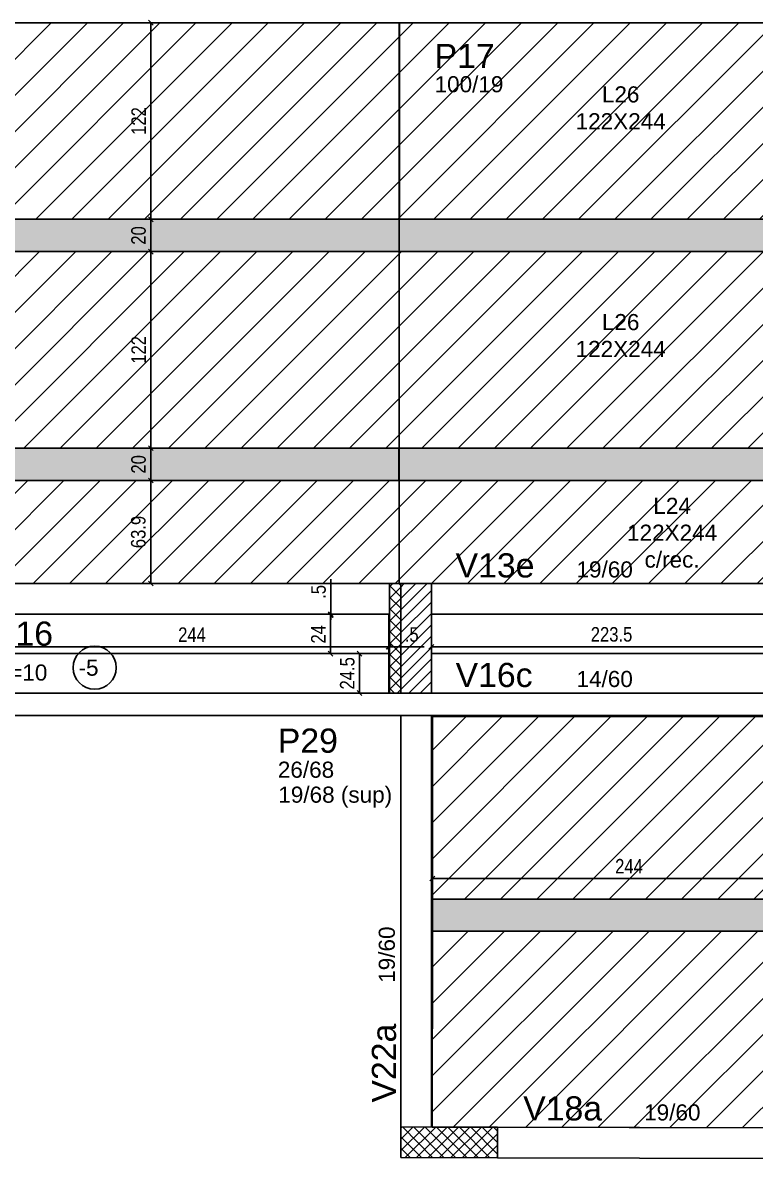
# Model space of a CAD drawing. Extents: x 2666 to 8994, y 352 to 3973.
# Drawn here: x 4764 to 5218, y 1666 to 2371 of the extents above; entities that cross this region are included whole.
import ezdxf

# ---------------------------------------------------------------- set-up
doc = ezdxf.new("R2010")
doc.units = 0
for name, color, linetype in [('3', 3, 'Continuous'), ('8', 8, 'Continuous'), ('AUX00', 7, 'Continuous'), ('COTA', 241, 'Continuous'), ('ES-VIGA', 3, 'Continuous'), ('L-D', 2, 'Continuous'), ('L-N', 4, 'Continuous'), ('P-D', 2, 'Continuous'), ('Painéis', 200, 'Continuous'), ('PIL-N', 4, 'Continuous'), ('Pilares', 5, 'Continuous'), ('VIG-D', 2, 'Continuous'), ('VIG-N', 4, 'Continuous')]:
    doc.layers.add(name, color=color, linetype=linetype)
doc.layers.add('Hachura', color=251, linetype='Continuous', lineweight=9)
doc.layers.add('REAPROVEITAMENTO', color=251, linetype='Continuous', lineweight=9)
doc.styles.add('COTA TECNICA-50', font='techl___.ttf', dxfattribs={"height": 9})
doc.styles.get("Standard").update_dxf_attribs({"font": 'arial.ttf'})
doc.dimstyles.new('COTA PAINEL-50', dxfattribs={"dimtxt": 9, "dimasz": 3, "dimexe": 3, "dimexo": 3, "dimgap": 3, "dimtad": 1, "dimdec": 1, "dimzin": 12, "dimdsep": 46, "dimtxsty": 'COTA TECNICA-50', "dimblk1": 'OBLIQUE', "dimblk2": 'OBLIQUE', "dimsah": 1, "dimcen": 0.9, "dimclrd": 4, "dimclre": 4, "dimclrt": 240, "dimadec": 1, "dimazin": 3, "dimtfac": 1, "dimtdec": 1, "dimtmove": 0, "dimatfit": 3, "dimfxl": 1, "dimtolj": 1, "dimtzin": 12, "dimarcsym": 0})
pattern_1 = [(45, (333.8, -11.191), (-11.22532, 11.22532), [])]

# ---------------------------------------------------------------- blocks, each defined once
blk = doc.blocks.new('_Oblique')
at = {"color": 0, "linetype": 'ByBlock', "lineweight": -2}
blk.add_line((-0.5, -0.5), (0.5, 0.5), dxfattribs=at)
blk = doc.blocks.new('*D55')
at = {"layer": 'COTA', "color": 4, "lineweight": -2, "transparency": 16777216}
for p, q in [((5017.8, 1844), (5017.8, 1837.01)), ((5261.8, 1844), (5261.8, 1837.01)), ((5017.8, 1840.01), (5261.8, 1840.01))]:
    blk.add_line(p, q, dxfattribs=at)
at = {"layer": 'Defpoints', "color": 0, "transparency": 16777216}
for p in [(5017.8, 1847), (5261.8, 1847), (5261.8, 1840.01)]:
    blk.add_point(p, dxfattribs=at)
at = {"layer": 'COTA', "color": 4, "lineweight": -2, "transparency": 16777216, "xscale": 3, "yscale": 3, "zscale": 3, "rotation": 180}
blk.add_blockref('_Oblique', (5017.8, 1840.01), dxfattribs=at)
at = {"layer": 'COTA', "color": 4, "lineweight": -2, "transparency": 16777216, "xscale": 3, "yscale": 3, "zscale": 3}
blk.add_blockref('_Oblique', (5261.8, 1840.01), dxfattribs=at)
at = {"layer": 'COTA', "color": 240, "transparency": 16777216, "insert": (5139.8, 1847.58), "char_height": 9, "attachment_point": 5, "style": 'COTA TECNICA-50'}
blk.add_mtext('\\A1;244', dxfattribs=at)
blk = doc.blocks.new('*D214')
at = {"layer": 'COTA', "color": 4, "lineweight": -2, "transparency": 16777216}
for p, q in [((4843.17, 2371.03), (4843.17, 2249.03)), ((4846.1, 2371.03), (4846.17, 2371.03)), ((4846.1, 2249.03), (4846.17, 2249.03))]:
    blk.add_line(p, q, dxfattribs=at)
at = {"layer": 'Defpoints', "color": 0, "transparency": 16777216}
for p in [(4843.1, 2371.03), (4843.1, 2249.03), (4843.17, 2249.03)]:
    blk.add_point(p, dxfattribs=at)
at = {"layer": 'COTA', "color": 4, "lineweight": -2, "transparency": 16777216, "xscale": 3, "yscale": 3, "zscale": 3}
for p, rotation in [((4843.17, 2371.03), 90), ((4843.17, 2249.03), 270)]:
    blk.add_blockref('_Oblique', p, dxfattribs=dict(at, rotation=rotation))
at = {"layer": 'COTA', "color": 240, "transparency": 16777216, "insert": (4835.62, 2310.03), "char_height": 9, "attachment_point": 5, "rotation": 90, "style": 'COTA TECNICA-50'}
blk.add_mtext('\\A1;122', dxfattribs=at)
blk = doc.blocks.new('*D215')
at = {"layer": 'COTA', "color": 4, "lineweight": -2, "transparency": 16777216}
for p, q in [((4843.17, 2249.03), (4843.17, 2229)), ((4846.1, 2249.03), (4846.17, 2249.03))]:
    blk.add_line(p, q, dxfattribs=at)
at = {"layer": 'Defpoints', "color": 0, "transparency": 16777216}
for p in [(4843.1, 2249.03), (4843.17, 2229), (4843.17, 2229)]:
    blk.add_point(p, dxfattribs=at)
at = {"layer": 'COTA', "color": 4, "lineweight": -2, "transparency": 16777216, "xscale": 3, "yscale": 3, "zscale": 3}
for p, rotation in [((4843.17, 2249.03), 90), ((4843.17, 2229), 270)]:
    blk.add_blockref('_Oblique', p, dxfattribs=dict(at, rotation=rotation))
at = {"layer": 'COTA', "color": 240, "transparency": 16777216, "insert": (4835.58, 2239.02), "char_height": 9, "attachment_point": 5, "rotation": 90, "style": 'COTA TECNICA-50'}
blk.add_mtext('\\A1;20', dxfattribs=at)
blk = doc.blocks.new('*D216')
at = {"layer": 'COTA', "color": 4, "lineweight": -2, "transparency": 16777216}
for p, q in [((4843.17, 2229), (4843.17, 2107)), ((4840.78, 2107), (4840.17, 2107))]:
    blk.add_line(p, q, dxfattribs=at)
at = {"layer": 'Defpoints', "color": 0, "transparency": 16777216}
for p in [(4843.17, 2229), (4843.17, 2107), (4843.78, 2107)]:
    blk.add_point(p, dxfattribs=at)
at = {"layer": 'COTA', "color": 4, "lineweight": -2, "transparency": 16777216, "xscale": 3, "yscale": 3, "zscale": 3}
for p, rotation in [((4843.17, 2229), 90), ((4843.17, 2107), 270)]:
    blk.add_blockref('_Oblique', p, dxfattribs=dict(at, rotation=rotation))
at = {"layer": 'COTA', "color": 240, "transparency": 16777216, "insert": (4835.62, 2168), "char_height": 9, "attachment_point": 5, "rotation": 90, "style": 'COTA TECNICA-50'}
blk.add_mtext('\\A1;122', dxfattribs=at)
blk = doc.blocks.new('*D217')
at = {"layer": 'COTA', "color": 4, "lineweight": -2, "transparency": 16777216}
blk.add_line((4843.17, 2107), (4843.17, 2086.96), dxfattribs=at)
at = {"layer": 'Defpoints', "color": 0, "transparency": 16777216}
for p in [(4843.17, 2107), (4843.17, 2086.96), (4843.17, 2086.96)]:
    blk.add_point(p, dxfattribs=at)
at = {"layer": 'COTA', "color": 4, "lineweight": -2, "transparency": 16777216, "xscale": 3, "yscale": 3, "zscale": 3}
for p, rotation in [((4843.17, 2107), 90), ((4843.17, 2086.96), 270)]:
    blk.add_blockref('_Oblique', p, dxfattribs=dict(at, rotation=rotation))
at = {"layer": 'COTA', "color": 240, "transparency": 16777216, "insert": (4835.58, 2096.98), "char_height": 9, "attachment_point": 5, "rotation": 90, "style": 'COTA TECNICA-50'}
blk.add_mtext('\\A1;20', dxfattribs=at)
blk = doc.blocks.new('*D218')
at = {"layer": 'COTA', "color": 4, "lineweight": -2, "transparency": 16777216}
blk.add_line((4843.17, 2086.96), (4843.17, 2023.03), dxfattribs=at)
at = {"layer": 'Defpoints', "color": 0, "transparency": 16777216}
for p in [(4843.17, 2086.96), (4843.17, 2023.03), (4843.17, 2023.03)]:
    blk.add_point(p, dxfattribs=at)
at = {"layer": 'COTA', "color": 4, "lineweight": -2, "transparency": 16777216, "xscale": 3, "yscale": 3, "zscale": 3}
for p, rotation in [((4843.17, 2086.96), 90), ((4843.17, 2023.03), 270)]:
    blk.add_blockref('_Oblique', p, dxfattribs=dict(at, rotation=rotation))
at = {"layer": 'COTA', "color": 240, "transparency": 16777216, "insert": (4835.45, 2055), "char_height": 9, "attachment_point": 5, "rotation": 90, "style": 'COTA TECNICA-50'}
blk.add_mtext('\\A1;63.9', dxfattribs=at)
blk = doc.blocks.new('*D5')
at = {"layer": 'COTA', "color": 4, "lineweight": -2, "transparency": 16777216}
blk.add_line((4972.66, 1955.04), (4972.66, 1979.53), dxfattribs=at)
at = {"layer": 'Defpoints', "color": 0, "transparency": 16777216}
for p in [(4972.66, 1979.53), (4972.66, 1979.53), (4972.66, 1955.04)]:
    blk.add_point(p, dxfattribs=at)
at = {"layer": 'COTA', "color": 4, "lineweight": -2, "transparency": 16777216, "xscale": 3, "yscale": 3, "zscale": 3}
for p, rotation in [((4972.66, 1979.53), 90), ((4972.66, 1955.04), 270)]:
    blk.add_blockref('_Oblique', p, dxfattribs=dict(at, rotation=rotation))
at = {"layer": 'COTA', "color": 240, "transparency": 16777216, "insert": (4965.06, 1967.29), "char_height": 9, "attachment_point": 5, "rotation": 90, "style": 'COTA TECNICA-50'}
blk.add_mtext('\\A1;24.5', dxfattribs=at)
blk = doc.blocks.new('*D6')
at = {"layer": 'COTA', "color": 4, "lineweight": -2, "transparency": 16777216}
blk.add_line((4954.65, 1979.53), (4954.65, 2003.53), dxfattribs=at)
at = {"layer": 'Defpoints', "color": 0, "transparency": 16777216}
for p in [(4954.65, 2003.53), (4954.65, 2003.53), (4954.65, 1979.53)]:
    blk.add_point(p, dxfattribs=at)
at = {"layer": 'COTA', "color": 4, "lineweight": -2, "transparency": 16777216, "xscale": 3, "yscale": 3, "zscale": 3}
for p, rotation in [((4954.65, 2003.53), 90), ((4954.65, 1979.53), 270)]:
    blk.add_blockref('_Oblique', p, dxfattribs=dict(at, rotation=rotation))
at = {"layer": 'COTA', "color": 240, "transparency": 16777216, "insert": (4947.08, 1991.53), "char_height": 9, "attachment_point": 5, "rotation": 90, "style": 'COTA TECNICA-50'}
blk.add_mtext('\\A1;24', dxfattribs=at)
blk = doc.blocks.new('*D7')
at = {"layer": 'COTA', "color": 4, "lineweight": -2, "transparency": 16777216}
for p, q in [((4954.84, 2004.03), (4954.84, 2025.63)), ((4954.84, 2003.53), (4954.84, 2004.03)), ((4954.84, 2003.53), (4954.84, 2000.53))]:
    blk.add_line(p, q, dxfattribs=at)
at = {"layer": 'Defpoints', "color": 0, "transparency": 16777216}
for p in [(4954.84, 2004.03), (4954.84, 2004.03), (4954.84, 2003.53)]:
    blk.add_point(p, dxfattribs=at)
at = {"layer": 'COTA', "color": 4, "lineweight": -2, "transparency": 16777216, "xscale": 3, "yscale": 3, "zscale": 3}
for p, rotation in [((4954.84, 2004.03), 270), ((4954.84, 2003.53), 90)]:
    blk.add_blockref('_Oblique', p, dxfattribs=dict(at, rotation=rotation))
at = {"layer": 'COTA', "color": 240, "transparency": 16777216, "insert": (4947.24, 2017.83), "char_height": 9, "attachment_point": 5, "rotation": 90, "style": 'COTA TECNICA-50'}
blk.add_mtext('\\A1;.5', dxfattribs=at)
blk = doc.blocks.new('*D179')
at = {"layer": 'COTA', "color": 4, "lineweight": -2, "transparency": 16777216}
for p, q in [((4990.72, 1983.72), (4987.72, 1983.72)), ((4990.72, 1983.72), (4991.22, 1983.72)), ((4991.22, 1983.72), (5012.81, 1983.72)), ((4990.72, 1980.94), (4990.72, 1980.72)), ((4991.22, 1980.94), (4991.22, 1980.72))]:
    blk.add_line(p, q, dxfattribs=at)
at = {"layer": 'Defpoints', "color": 0, "transparency": 16777216}
for p in [(4990.72, 1983.94), (4991.22, 1983.94), (4991.22, 1983.72)]:
    blk.add_point(p, dxfattribs=at)
at = {"layer": 'COTA', "color": 4, "lineweight": -2, "transparency": 16777216, "xscale": 3, "yscale": 3, "zscale": 3}
blk.add_blockref('_Oblique', (4990.72, 1983.72), dxfattribs=at)
at = {"layer": 'COTA', "color": 4, "lineweight": -2, "transparency": 16777216, "xscale": 3, "yscale": 3, "zscale": 3, "rotation": 180}
blk.add_blockref('_Oblique', (4991.22, 1983.72), dxfattribs=at)
at = {"layer": 'COTA', "color": 240, "transparency": 16777216, "insert": (5005.01, 1991.32), "char_height": 9, "attachment_point": 5, "style": 'COTA TECNICA-50'}
blk.add_mtext('\\A1;.5', dxfattribs=at)
blk = doc.blocks.new('*D180')
at = {"layer": 'COTA', "color": 4, "lineweight": -2, "transparency": 16777216}
blk.add_line((4990.72, 1983.72), (4746.72, 1983.72), dxfattribs=at)
at = {"layer": 'Defpoints', "color": 0, "transparency": 16777216}
for p in [(4746.72, 1983.72), (4746.72, 1983.72), (4990.72, 1983.72)]:
    blk.add_point(p, dxfattribs=at)
at = {"layer": 'COTA', "color": 4, "lineweight": -2, "transparency": 16777216, "xscale": 3, "yscale": 3, "zscale": 3, "rotation": 180}
blk.add_blockref('_Oblique', (4746.72, 1983.72), dxfattribs=at)
at = {"layer": 'COTA', "color": 4, "lineweight": -2, "transparency": 16777216, "xscale": 3, "yscale": 3, "zscale": 3}
blk.add_blockref('_Oblique', (4990.72, 1983.72), dxfattribs=at)
at = {"layer": 'COTA', "color": 240, "transparency": 16777216, "insert": (4868.72, 1991.29), "char_height": 9, "attachment_point": 5, "style": 'COTA TECNICA-50'}
blk.add_mtext('\\A1;244', dxfattribs=at)
blk = doc.blocks.new('*D12')
at = {"layer": 'COTA', "color": 4, "lineweight": -2, "transparency": 16777216}
blk.add_line((5240.72, 1983.72), (5017.22, 1983.72), dxfattribs=at)
at = {"layer": 'Defpoints', "color": 0, "transparency": 16777216}
for p in [(5017.22, 1983.72), (5017.22, 1983.72), (5240.72, 1983.72)]:
    blk.add_point(p, dxfattribs=at)
at = {"layer": 'COTA', "color": 4, "lineweight": -2, "transparency": 16777216, "xscale": 3, "yscale": 3, "zscale": 3, "rotation": 180}
blk.add_blockref('_Oblique', (5017.22, 1983.72), dxfattribs=at)
at = {"layer": 'COTA', "color": 4, "lineweight": -2, "transparency": 16777216, "xscale": 3, "yscale": 3, "zscale": 3}
blk.add_blockref('_Oblique', (5240.72, 1983.72), dxfattribs=at)
at = {"layer": 'COTA', "color": 240, "transparency": 16777216, "insert": (5128.97, 1991.42), "char_height": 9, "attachment_point": 5, "style": 'COTA TECNICA-50'}
blk.add_mtext('\\A1;223.5', dxfattribs=at)

msp = doc.modelspace()

# ---------------------------------------------------------------- hatches: boundary and pattern name
at = {"layer": 'Hachura', "linetype": 'ByBlock'}
h = msp.add_hatch(color=256, dxfattribs=at)
h.dxf.hatch_style = 1
h.paths.add_polyline_path([(4997.21, 2249.03), (4997.21, 2229), (4753.15, 2229), (4753.15, 2249.03)])
h = msp.add_hatch(color=256, dxfattribs=at)
h.dxf.hatch_style = 1
h.paths.add_polyline_path([(5241.39, 2249.03), (5241.39, 2229), (4997.31, 2229), (4997.31, 2249.03)])
h = msp.add_hatch(color=256, dxfattribs=at)
h.dxf.hatch_style = 1
h.paths.add_polyline_path([(4997.22, 2107), (4997.22, 2086.96), (4753.16, 2086.96), (4753.16, 2107)])
h = msp.add_hatch(color=256, dxfattribs=at)
h.dxf.hatch_style = 1
h.paths.add_polyline_path([(5241.15, 2107), (5241.15, 2086.96), (4997.08, 2086.96), (4997.08, 2107)])
h = msp.add_hatch(color=256, dxfattribs=at)
h.dxf.hatch_style = 1
h.paths.add_polyline_path([(5261.8, 1827.24), (5261.8, 1807.2), (5017.8, 1807.2), (5017.8, 1827.24)])
at = {"layer": 'REAPROVEITAMENTO', "linetype": 'ByBlock'}
h = msp.add_hatch(dxfattribs=at)
h.set_pattern_fill('ANSI31', color=256, scale=5, style=2)
h.set_pattern_definition(pattern_1)
h.paths.add_polyline_path([(5485.22, 2248.84), (5485.22, 2370.84), (3552.72, 2371.03), (3552.72, 2249.03)])
h = msp.add_hatch(dxfattribs=at)
h.set_pattern_fill('ANSI31', color=256, scale=5, style=2)
h.set_pattern_definition(pattern_1)
h.paths.add_polyline_path([(5485.22, 2107), (5485.22, 2229), (3552.72, 2229), (3552.72, 2107)])
h = msp.add_hatch(dxfattribs=at)
h.set_pattern_fill('ANSI31', color=256, scale=5, style=2)
h.set_pattern_definition(pattern_1)
h.paths.add_polyline_path([(5485.22, 2086.96), (3552.72, 2086.96), (3552.72, 2023.03), (5485.22, 2023.03)])
h = msp.add_hatch(dxfattribs=at)
h.set_pattern_fill('ANSI31', color=256, scale=5, style=2)
h.paths.add_polyline_path([(5261.8, 1940.54), (5017.8, 1940.54), (5017.8, 1827.24), (5261.8, 1827.24)])
h = msp.add_hatch(dxfattribs=at)
h.set_pattern_fill('ANSI31', color=256, scale=5, style=2)
h.paths.add_polyline_path([(5261.8, 1807.2), (5017.8, 1807.2), (5017.77, 1685.62), (5261.8, 1685.18)])

# ---------------------------------------------------------------- linework, layer by layer
at = {"layer": '3', "linetype": 'Continuous'}
msp.add_circle((4808.33, 1970.8), 13.42, dxfattribs=at)
at = {"layer": '8', "linetype": 'Continuous'}
for p, q in [((4991.22, 2020.9), (4993.36, 2023.04)), ((4991.22, 2023.04), (4991.22, 2023.04)), ((4991.22, 2023.03), (4991.22, 2023.03)), ((4991.22, 2023.03), (4991.22, 2023.03)), ((4991.22, 2021.71), (4998.22, 2014.71)), ((4991.22, 2013.83), (4998.22, 2020.83)), ((4996.96, 2023.04), (4998.22, 2021.78)), ((4998.22, 2006.69), (5014.57, 2023.04)), ((4998.22, 2013.76), (5007.5, 2023.04)), ((4998.22, 2020.83), (5000.43, 2023.04)), ((4998.22, 2023.04), (4998.22, 2023.04)), ((4998.22, 2023.04), (4998.22, 2023.04)), ((4998.22, 1999.61), (5017.22, 2018.61)), ((5017.22, 2023.04), (5017.22, 2023.04)), ((4991.22, 2014.64), (4998.22, 2007.64)), ((4991.22, 2006.76), (4998.22, 2013.76)), ((4998.22, 1992.54), (5017.22, 2011.54)), ((4991.22, 2007.56), (4998.22, 2000.56)), ((4991.22, 1999.69), (4998.22, 2006.69)), ((4991.22, 2004.03), (4991.22, 2004.03)), ((4998.22, 1985.47), (5017.22, 2004.47)), ((4991.22, 2000.49), (4998.22, 1993.49)), ((4991.22, 1992.61), (4998.22, 1999.61)), ((4998.22, 1978.4), (5017.22, 1997.4)), ((4991.22, 1993.42), (4998.22, 1986.42)), ((4991.22, 1985.54), (4998.22, 1992.54)), ((4998.22, 1971.33), (5017.22, 1990.33)), ((5007.72, 1989.04), (5007.72, 1989.04)), ((4991.22, 1986.35), (4998.22, 1979.35)), ((4991.22, 1978.47), (4998.22, 1985.47)), ((4998.22, 1964.26), (5017.22, 1983.26)), ((4991.22, 1979.28), (4998.22, 1972.28)), ((4991.22, 1971.4), (4998.22, 1978.4)), ((4998.22, 1957.19), (5017.22, 1976.19)), ((4991.22, 1972.21), (4998.22, 1965.21)), ((4991.22, 1964.33), (4998.22, 1971.33)), ((5003.14, 1955.04), (5017.22, 1969.12)), ((4991.22, 1965.14), (4998.22, 1958.14)), ((4991.22, 1957.26), (4998.22, 1964.26)), ((5010.21, 1955.04), (5017.22, 1962.05)), ((4991.22, 1958.07), (4994.25, 1955.04)), ((4996.07, 1955.04), (4998.22, 1957.19)), ((4998.23, 1671.17), (5012.86, 1685.73)), ((4998.25, 1678.24), (5005.79, 1685.75)), ((4998.27, 1685.31), (4998.72, 1685.76)), ((4998.27, 1685.76), (4998.27, 1685.76)), ((4998.27, 1685.76), (4998.27, 1685.76)), ((4999.21, 1685.76), (5018.16, 1666.72)), ((5000.89, 1666.76), (5019.93, 1685.71)), ((5006.28, 1685.74), (5025.23, 1666.7)), ((5007.96, 1666.74), (5027.01, 1685.69)), ((5013.35, 1685.73), (5032.3, 1666.68)), ((5015.03, 1666.72), (5034.08, 1685.68)), ((5020.42, 1685.71), (5039.37, 1666.66)), ((5027.49, 1685.69), (5046.45, 1666.65)), ((5034.56, 1685.68), (5053.52, 1666.63)), ((4998.25, 1679.63), (5011.09, 1666.73)), ((5022.1, 1666.71), (5041.15, 1685.66)), ((5029.17, 1666.69), (5048.22, 1685.64)), ((5036.24, 1666.67), (5055.29, 1685.63)), ((5041.63, 1685.66), (5058.23, 1668.98)), ((5043.31, 1666.65), (5058.26, 1681.53)), ((5048.7, 1685.64), (5058.24, 1676.06)), ((5055.78, 1685.62), (5058.26, 1683.13)), ((4998.24, 1672.56), (5004.02, 1666.75)), ((5050.39, 1666.64), (5058.24, 1674.46)), ((4998.22, 1666.76), (4998.22, 1666.76)), ((4998.22, 1666.76), (4998.22, 1666.76)), ((5057.46, 1666.62), (5058.22, 1667.38)), ((5058.22, 1666.62), (5058.22, 1666.62)), ((5058.22, 1666.62), (5058.22, 1666.62))]:
    msp.add_line(p, q, dxfattribs=at)
at = {"layer": 'ES-VIGA'}
for p, q in [((4998.27, 1685.76), (4998.27, 1941.04)), ((5017.27, 1941.04), (5017.27, 1685.62)), ((5058.27, 1685.62), (5464.72, 1684.73)), ((5464.68, 1665.73), (5058.22, 1666.62))]:
    msp.add_line(p, q, dxfattribs=at)
for points in [[(4991.22, 2023.03), (4533.72, 2023.03)], [(5485.22, 2023.03), (5017.22, 2023.03)], [(4533.72, 2004.03), (4991.22, 2004.03)], [(5017.22, 2004.03), (5485.22, 2004.03)], [(4991.22, 1955.04), (4533.72, 1955.04)], [(5485.22, 1955.04), (5017.22, 1955.04)], [(4520.72, 1941.04), (5007.72, 1941.04)], [(5007.72, 1941.04), (5504.22, 1941.04)]]:
    msp.add_lwpolyline(points, dxfattribs=at)
at = {"layer": 'Painéis'}
for p, q in [((4990.72, 2004.03), (4990.72, 1955.04)), ((4991.22, 1979.53), (4533.72, 1979.53)), ((5485.22, 1979.53), (5017.22, 1979.53))]:
    msp.add_line(p, q, dxfattribs=at)
for points in [[(4753.31, 2371.03), (4997.39, 2371.03), (4997.39, 2249.03), (4753.31, 2249.03)], [(4997.31, 2371.03), (5241.39, 2371.03), (5241.39, 2249.03), (4997.31, 2249.03)], [(4997.21, 2249.03), (4997.21, 2229), (4753.15, 2229), (4753.15, 2249.03)], [(4997.15, 2107), (4997.15, 2229), (4753.15, 2229), (4753.15, 2107)], [(5241.15, 2107), (5241.15, 2229), (4997.15, 2229), (4997.15, 2107)], [(4997.22, 2107), (4997.22, 2086.96), (4753.16, 2086.96), (4753.16, 2107)], [(5241.15, 2107), (5241.15, 2086.96), (4997.08, 2086.96), (4997.08, 2107)], [(4753.16, 2023.03), (4997.32, 2023.03), (4997.32, 2086.96), (4753.16, 2086.96)], [(5261.8, 1827.24), (5261.8, 1940.54), (5017.8, 1940.54), (5017.8, 1827.24)], [(5261.8, 1827.24), (5261.8, 1807.2), (5017.8, 1807.2), (5017.8, 1827.24)], [(5261.8, 1685.18), (5261.8, 1807.2), (5017.8, 1807.2), (5017.77, 1685.62)]]:
    msp.add_lwpolyline(points, close=True, dxfattribs=at)
at = {"layer": 'Pilares', "linetype": 'Continuous'}
for points in [[(4998.22, 1955.04), (4998.22, 2023.04), (4991.22, 2023.04), (4991.22, 1955.04), (4998.22, 1955.04)], [(4998.22, 1955.04), (5017.22, 1955.04), (5017.22, 2023.04), (4998.22, 2023.04), (4998.22, 1955.04)], [(4998.22, 1666.76), (5058.22, 1666.62), (5058.27, 1685.62), (4998.27, 1685.76), (4998.22, 1666.76)]]:
    msp.add_lwpolyline(points, dxfattribs=at)

# ---------------------------------------------------------------- texts
at = {"layer": '3', "linetype": 'Continuous'}
msp.add_text('-5', height=10, dxfattribs=at).set_placement((4798.33, 1965.8))
at = {"layer": 'AUX00', "char_height": 10, "attachment_point": 1}
for s, insert in [('\\pxqc;L26^J122X244', (5099.29, 2331.56)), ('\\pxqc;L26^J122X244', (5099.29, 2190.26)), ('\\pxqc;L24^J122X244^Jc/rec.', (5131.19, 2076.23))]:
    msp.add_mtext_dynamic_manual_height_columns(s, width=70.6838, gutter_width=12.5, heights=[0], dxfattribs=dict(at, insert=insert))
at = {"layer": 'L-D', "linetype": 'Continuous'}
msp.add_text('h=10', height=10, dxfattribs=at).set_placement((4747.54, 1962.78))
at = {"layer": 'L-N', "linetype": 'Continuous'}
msp.add_text('L16', height=15, dxfattribs=at).set_placement((4747.54, 1984.43))
at = {"layer": 'P-D', "linetype": 'Continuous'}
for s, height, p in [('100/19', 10, (5019.18, 2327.87)), ('26/68', 10, (4921.95, 1902.49)), ('19/68 (sup)', 9.9999, (4922.24, 1887))]:
    msp.add_text(s, height=height, dxfattribs=at).set_placement(p)
at = {"layer": 'PIL-N', "linetype": 'Continuous'}
for s, p in [('P17', (5019.18, 2342.87)), ('P29', (4921.96, 1918.01))]:
    msp.add_text(s, height=15, dxfattribs=at).set_placement(p)
at = {"layer": 'VIG-D', "linetype": 'Continuous'}
for s, p in [('19/60', (5107.22, 2026.78)), ('14/60', (5107.22, 1958.79)), ('19/60', (5149.18, 1689.81))]:
    msp.add_text(s, height=10, dxfattribs=at).set_placement(p)
msp.add_text('19/60', height=10, rotation=90, dxfattribs=at).set_placement((4994.54, 1775.23))
at = {"layer": 'VIG-N', "linetype": 'Continuous'}
for s, p in [('V13e', (5032.22, 2026.78)), ('V16c', (5032.22, 1958.79)), ('V18a', (5074.18, 1689.81))]:
    msp.add_text(s, height=15, dxfattribs=at).set_placement(p)
msp.add_text('V22a', height=15, rotation=90, dxfattribs=at).set_placement((4995.28, 1700.92))

# ---------------------------------------------------------------- dimensions: what is measured, and where the dimension line sits
at = {"layer": 'COTA'}
for base, p1, p2, picture, middle in [((4843.17, 2249.03), (4843.1, 2371.03), (4843.1, 2249.03), '*D214', (4835.62, 2310.03)), ((4954.84, 2004.03), (4954.84, 2003.53), (4954.84, 2004.03), '*D7', (4947.24, 2017.83)), ((4954.65, 2003.53), (4954.65, 1979.53), (4954.65, 2003.53), '*D6', (4947.08, 1991.53))]:
    dim = msp.add_linear_dim(base=base, p1=p1, p2=p2, angle=90, dimstyle='COTA PAINEL-50', dxfattribs=at)
    dim.commit()
    dim.dimension.update_dxf_attribs({"geometry": picture, "text_midpoint": middle})
for base, p1, p2, picture, middle in [((4843.17, 2229), (4843.1, 2249.03), (4843.17, 2229), '*D215', (4835.58, 2239.02)), ((4843.17, 2107), (4843.17, 2229), (4843.78, 2107), '*D216', (4835.62, 2168)), ((4843.17, 2086.96), (4843.17, 2107), (4843.17, 2086.96), '*D217', (4835.58, 2096.98)), ((4843.17, 2023.03), (4843.17, 2086.96), (4843.17, 2023.03), '*D218', (4835.45, 2055))]:
    dim = msp.add_linear_dim(base=base, p1=p1, p2=p2, angle=90, dimstyle='COTA PAINEL-50', override={"dimtmove": 1}, dxfattribs=at)
    dim.commit()
    dim.dimension.update_dxf_attribs({"geometry": picture, "text_midpoint": middle})
for base, p1, p2, picture, middle in [((4746.72, 1983.72), (4990.72, 1983.72), (4746.72, 1983.72), '*D180', (4868.72, 1991.29)), ((4991.22, 1983.72), (4990.72, 1983.94), (4991.22, 1983.94), '*D179', (5005.01, 1991.32)), ((5017.22, 1983.72), (5240.72, 1983.72), (5017.22, 1983.72), '*D12', (5128.97, 1991.42)), ((5261.8, 1840.01), (5017.8, 1847), (5261.8, 1847), '*D55', (5139.8, 1847.58))]:
    dim = msp.add_linear_dim(base=base, p1=p1, p2=p2, dimstyle='COTA PAINEL-50', dxfattribs=at)
    dim.commit()
    dim.dimension.update_dxf_attribs({"geometry": picture, "text_midpoint": middle})
dim = msp.add_linear_dim(base=(4972.66, 1979.53), p1=(4972.66, 1955.04), p2=(4972.66, 1979.53), angle=90, dimstyle='COTA PAINEL-50', dxfattribs=at)
dim.commit()
dim.dimension.update_dxf_attribs({"geometry": '*D5', "text_midpoint": (4972.66, 1967.29), "dimtype": 160})

doc.saveas('drawing.dxf')
